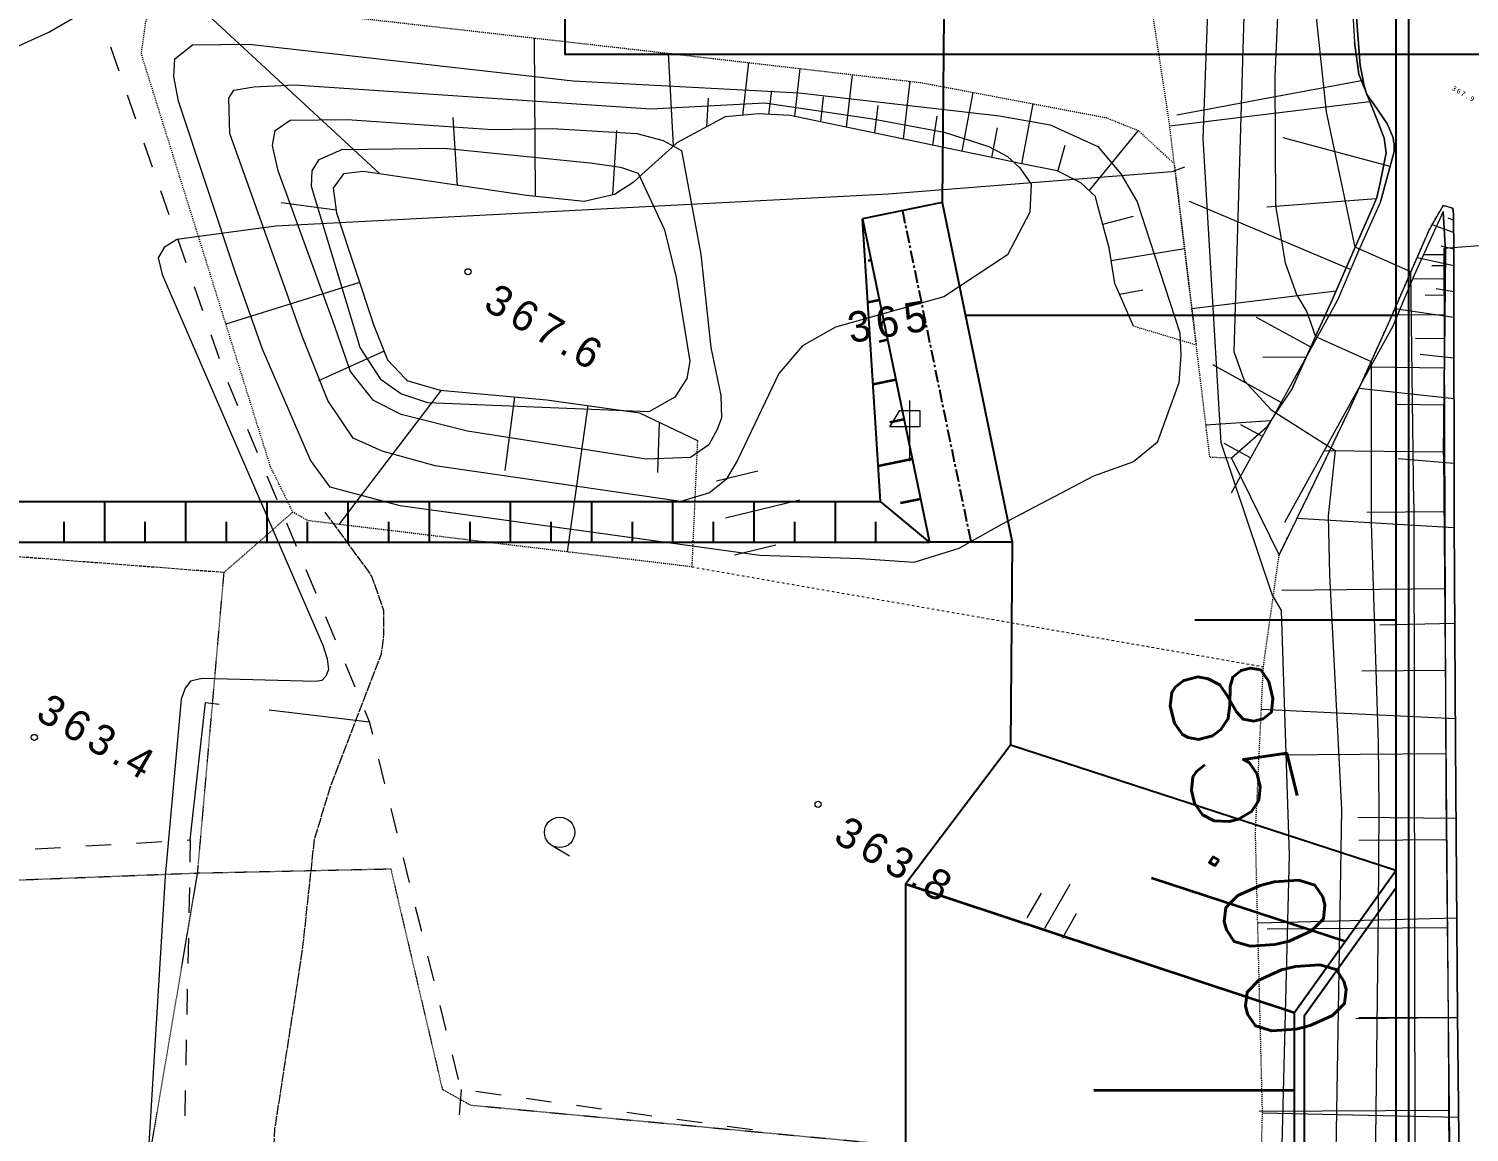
# Model space of a CAD drawing. Header units: millimetres. Extents: x 432273 to 1023813, y -32657 to 705940.
# Drawn here: x 690123 to 761092, y 322188 to 376520 of the extents above; entities that cross this region are included whole.
import ezdxf

# ---------------------------------------------------------------- set-up
doc = ezdxf.new("R2010")
doc.units = ezdxf.units.MM
doc.header["$LTSCALE"] = 100
for name, pattern in [('561019', [1, 0.5, -0.5]), ('56201', [2.5, 1.25, -1.25]), ('56301', [0.5, 0.25, -0.25]), ('56302', [2, 1.5, -0.5]), ('57103', [5.5, 5, -0.5]), ('CENTER', [2, 1.25, -0.25, 0.25, -0.25]), ('SXF_一点短鎖線', [9.25, 6, -1.5, 0.25, -1.5])]:
    doc.linetypes.add(name, pattern=pattern)
doc.layers.get('Defpoints').update_dxf_attribs({"color": 153})
for name, color, linetype, lineweight in [('D-BGD', 7, 'Continuous', 13), ('D-BGD-数値図化', 7, 'Continuous', 13), ('D-BMK', 2, 'SXF_一点短鎖線', 13), ('D-BYP-STR2', 6, 'Continuous', 25), ('●予備設計_LP横断', 7, 'Continuous', 13)]:
    doc.layers.add(name, color=color, linetype=linetype, lineweight=lineweight)
doc.styles.add('BIGFONT', font='txt', dxfattribs={"height": 0.2, "bigfont": 'BIGFONT'})
doc.styles.add('MS ゴシック', font='MS Gothic.ttf')
doc.styles.add('Style-WORKING', font='WORKING.shx')

# ---------------------------------------------------------------- blocks, each defined once
blk = doc.blocks.new('M6334')
at = {"layer": '●予備設計_LP横断', "linetype": 'Continuous', "lineweight": 9}
for p, q in [((0, -1.25), (0, 1.25)), ((-1, -1.25), (-1, 0.1499999999941792)), ((1, -1.25), (1, 0.1499999999941792))]:
    blk.add_line(p, q, dxfattribs=at)
blk = doc.blocks.new('M6331')
at = {"layer": '●予備設計_LP横断', "linetype": 'Continuous', "lineweight": 9}
blk.add_line((0, -0.75), (1, -0.75), dxfattribs=at)
blk.add_circle((0, 0), 0.75, dxfattribs=at)
blk = doc.blocks.new('M6216')
at = {"layer": 'D-BGD-数値図化', "linetype": 'Continuous', "lineweight": 15}
for p, q in [((0.75, -1.30000000000291), (-0.75, 1.297999999995227)), ((-0.9320000000006985, 0.614000000001397), (-0.967000000000553, -0.3289999999979045))]:
    blk.add_line(p, q, dxfattribs=at)
at = {"layer": 'D-BGD-数値図化', "linetype": 'Continuous', "lineweight": 15, "flags": 128}
for points in [[(-0.9320000000006985, 0.614000000001397), (-0.06600000000071304, 1.114000000001397)], [(-0.06600000000071304, 1.114000000001397), (0.3339999999989232, 0.4210000000020955)], [(0.3339999999989232, 0.4210000000020955), (-0.967000000000553, -0.3289999999979045)]]:
    blk.add_lwpolyline(points, dxfattribs=at)
blk = doc.blocks.new('M7312')
at = {"layer": '●予備設計_LP横断', "linetype": 'Continuous', "lineweight": 20}
blk.add_circle((0, -0.001000000003841706), 0.15, dxfattribs=at)
blk = doc.blocks.new('21311212131313131')
at = {"layer": 'D-BGD', "linetype": 'Continuous'}
for p, q in [((2710067.948072021, -1229108.848926076), (2710059.590048614, -1238770.362965459)), ((2685752.71330101, -1229799.35418761), (2685913.705555994, -1233493.999796614)), ((2690452.8478162, -1229670.519642025), (2690195.743600637, -1239241.964039727)), ((2695357.908961072, -1229536.019716252), (2695406.384288236, -1234378.622336664)), ((2700262.969663507, -1229401.503653956), (2700713.976072605, -1239200.502010951)), ((2700747.632210409, -1229851.241470229), (2701003.023595088, -1238735.146394412)), ((2705165.789047772, -1229266.268100043), (2705276.120964185, -1234120.304389106)), ((2705182.797895909, -1229725.53063508), (2705313.119339718, -1234277.224174834)), ((2709738.46115005, -1229608.78274447), (2709977.208434172, -1238939.591408073)), ((2665907.947418841, -1230281.083294858), (2665812.302910203, -1230539.292018346)), ((2666507.695641812, -1230263.704279772), (2666149.896707851, -1231327.66567348)), ((2667327.217319297, -1230239.956848631), (2667191.989087642, -1230860.065722293)), ((2668146.733482795, -1230216.020108682), (2667784.774657308, -1232033.814293625)), ((2669422.032751363, -1230183.82687889), (2669292.542956194, -1231066.806109296)), ((2669616.252689176, -1230616.1625613), (2669629.127961297, -1231592.243564277)), ((2670697.443816754, -1230156.010422733), (2670324.253609509, -1233079.170120123)), ((2670587.531772738, -1230612.058922959), (2670612.708384714, -1232940.119393019)), ((2671747.176190872, -1230597.069657264), (2671769.722263799, -1232034.460157856)), ((2672696.946656483, -1230112.401672117), (2672548.914274374, -1231781.95626137)), ((2673188.536405845, -1230588.097137521), (2673222.876848323, -1234232.218334511)), ((2674696.449496212, -1230068.792921502), (2674281.325585749, -1234762.972611548)), ((2675015.398923749, -1230562.155282494), (2675036.605821345, -1232876.642199377)), ((2677329.88584061, -1230540.948384898), (2677388.762000822, -1236410.175750882)), ((2677874.538471003, -1229999.479446752), (2677699.094990855, -1232758.833972988)), ((2680264.595178994, -1230448.860560782), (2680382.490934154, -1234252.726886678)), ((2681052.578785821, -1229928.188733211), (2680752.769104645, -1237686.231342193)), ((2684063.659585479, -1230339.736439392), (2684302.014672886, -1238359.286295467)), ((2688073.434513518, -1230220.558895691), (2688193.252951479, -1234333.288124797)), ((2692186.163742624, -1230100.740457723), (2692431.052121469, -1238545.681071251)), ((2696415.420825991, -1229976.311411103), (2696540.490766861, -1234308.522795536)), ((2667619.400309287, -1230640.24869551), (2667632.91647568, -1231719.283999553)), ((2668156.517001616, -1230637.8764292), (2668163.499876556, -1231291.520975772)), ((2668810.161548177, -1230630.893554246), (2668830.851900294, -1232238.273916826)), ((2663321.395443364, -1233451.734303008), (2662014.010727032, -1238755.425656958)), ((2664930.292723075, -1234101.085887486), (2665447.51036167, -1239483.800446695)), ((2659110.906029314, -1234874.680808991), (2661008.38169018, -1244007.702034769)), ((2660166.743468507, -1234515.224910951), (2661567.830331714, -1244351.552469045)), ((2668439.093729064, -1235307.121339001), (2665245.702551072, -1243306.267841295)), ((2669523.42801107, -1235993.73424434), (2670532.039635401, -1243074.690162435)), ((2672322.172606936, -1237147.853919234), (2670895.811232845, -1239878.328640718)), ((2672812.475234752, -1237397.723979851), (2672845.652620898, -1239536.732511996)), ((2675052.647328416, -1238574.215293322), (2673265.309793923, -1241984.907735472)), ((2675961.58316679, -1239069.672985624), (2676241.66853396, -1242261.410409757)), ((2677840.309855642, -1240964.434776277), (2682567.51736364, -1238524.715301153)), ((2676751.206772901, -1239469.868917759), (2676201.291345632, -1240536.870729886)), ((2677813.406665625, -1240028.555978805), (2677124.235575616, -1241349.93517064)), ((2668230.547616129, -1247097.688272344), (2667574.111827901, -1243496.315918954)), ((2669882.214653596, -1246653.634584509), (2669650.17429623, -1245511.067727211)), ((2664823.092595713, -1248256.189932927), (2661813.568895895, -1245891.780087779)), ((2666458.969769821, -1247548.706909247), (2666032.430236011, -1246038.458600075)), ((2663907.201193729, -1249814.170908494), (2662599.548245549, -1249485.003468752)), ((2663564.707774732, -1251604.608136959), (2660602.97001877, -1251106.949698636)), ((2663291.333718668, -1253081.140754879), (2661822.099396929, -1252834.243907886)), ((2663015.331544624, -1254557.186626114), (2660105.388249603, -1254068.231169842)), ((2662744.156058484, -1256007.419610965), (2661304.08603193, -1255817.646806637)), ((2662472.980572352, -1257457.652595802), (2659622.643761145, -1257187.516834817)), ((2662209.858157792, -1258864.818155228), (2660848.992547537, -1258735.844461381)), ((2661946.735743226, -1260271.983714651), (2659353.610113448, -1260026.224700272)), ((2661707.357198802, -1261552.168239921), (2660469.294567489, -1261434.832986839)), ((2681302.992305359, -1265832.949088652), (2680341.563830244, -1262208.003052243)), ((2661467.978654382, -1262832.352765169), (2659108.853758906, -1262608.770767267)), ((2683116.342486949, -1265352.715043029), (2682577.93921205, -1263322.834643392)), ((2711411.99246892, -1263884.738436807, 364514.9802982011), (2711265.085307508, -1265125.620428435, 364527.9802974986)), ((2661397.897107489, -1264114.798676726), (2660229.094645726, -1263996.844421124)), ((2679490.999479099, -1266312.786162829), (2678953.473367588, -1264283.385955134)), ((2661471.510022508, -1265396.496951793), (2658868.036147087, -1265149.757200264)), ((2711119.055309483, -1266366.982612004, 364541.9802967419), (2710973.025311459, -1267608.344795574, 364554.9802960392)), ((2662068.401917805, -1267153.511460045), (2660650.542331342, -1267096.195936093)), ((2663033.184826185, -1268775.209052575), (2658491.794972855, -1269119.665015619)), ((2710826.995313434, -1268849.706979147, 364567.9802953366), (2710680.96531541, -1270091.069162712, 364581.9802945799)), ((2676667.521908423, -1269199.191253502), (2679144.699032387, -1269226.723023336)), ((2665518.234278408, -1271714.399993976), (2662347.757541588, -1271585.607148889)), ((2710534.058153998, -1271331.951154343, 364594.9802938772), (2710387.547964031, -1272574.190501282, 364607.9802931746)), ((2675915.091445578, -1272723.713244348), (2683139.964187622, -1273600.235147744)), ((2710241.517966007, -1273815.552684851, 364621.9802924179), (2710095.487967982, -1275056.914868421, 364634.9802917152)), ((2665671.839726167, -1275528.747998561), (2657876.610582208, -1275735.855528696)), ((2675560.61309014, -1276345.4115278), (2679201.625055887, -1276746.158458363)), ((2709948.58080657, -1276297.796860052, 364648.9802909585), (2709802.550808546, -1277539.159043618, 364661.9802902559)), ((2709225.960813133, -1278409.15206625, 364670.9802897695), (2708019.790388823, -1278736.122613425, 364671.9802897155)), ((2709716.03017263, -1278276.140807326, 364669.9802898236), (2710963.980168313, -1278341.414381326, 364639.980291445)), ((2665207.300410515, -1279371.888034131), (2661873.497676729, -1279655.720141246)), ((2706813.139772586, -1279063.970323974, 364672.9802896614), (2705606.092184903, -1279390.460679211, 364674.9802895533)), ((2675313.541268048, -1279977.271323649), (2682023.249895716, -1284866.90386353)), ((2704399.921760594, -1279717.431226387, 364675.9802894992), (2703193.751336313, -1280044.401773559, 364676.9802894452)), ((2701987.100720075, -1280372.249484119, 364678.9802893371), (2700780.93029578, -1280699.220031287, 364679.980289283)), ((2697161.938830938, -1281681.008836194, 364683.9802890669), (2695954.891243256, -1282007.499191428, 364684.9802890128)), ((2699574.759871456, -1281026.190578463, 364680.980289229), (2698368.109255233, -1281354.038289015, 364682.9802891209)), ((2694748.240627018, -1282335.34690198, 364686.9802889047), (2693542.070202709, -1282662.317449152, 364687.9802888506)), ((2673453.274057278, -1282822.268884023), (2674970.818058756, -1286019.577763108)), ((2664724.931266095, -1283213.154605022), (2656304.891357703, -1292698.080643093)), ((2691228.781886054, -1288118.743327619, 364058.9803228477), (2691709.300944149, -1283159.281688388, 364689.9802887426)), ((2670091.843979257, -1284105.191913091), (2672287.752107841, -1290640.882018487)), ((2690016.213019616, -1283907.138566041, 364664.9802900938), (2688872.821475704, -1284410.981407173, 364647.9802910126)), ((2687729.826903237, -1284916.181603619, 364630.9802919315), (2686585.955167383, -1285420.901608135, 364613.9802928503)), ((2666547.600211615, -1285336.449791625), (2666241.936638364, -1288048.162380198)), ((2685442.960594916, -1285926.101804578, 364596.9802937691), (2684299.088859077, -1286430.821809086, 364579.980294688)), ((2683156.09428661, -1286936.022005533, 364562.9802956068), (2682012.222550756, -1287440.742010038, 364545.9802965256)), ((2680869.227978275, -1287945.942206492, 364528.9802974445), (2679725.836434377, -1288449.78504762, 364511.9802983633)), ((2678582.841861896, -1288954.985244067, 364494.9802992822), (2677438.970126056, -1289459.705248575, 364477.980300201)), ((2676295.975553589, -1289964.905445026, 364460.9803011199), (2675152.103817735, -1290469.62544953, 364443.9803020387)), ((2673988.197937918, -1290923.476674298, 364432.9803026332), (2672816.416718783, -1291360.476222801, 364422.9803031737)), ((2671645.115691577, -1291796.598607924, 364413.9803036602), (2670474.691827742, -1292233.201184981, 364403.9803042007)), ((2700052.225694807, -1291865.989038825, 364145.9803181454), (2701302.192113644, -1291865.104215287, 364169.9803168482)), ((2702552.15853245, -1291864.219391753, 364194.980315497), (2703802.124951287, -1291863.334568219, 364218.9803141998)), ((2705051.611178166, -1291863.326908062, 364243.9803128486), (2706300.70043363, -1291861.961892586, 364267.9803115514)), ((2707550.666852437, -1291861.077069049, 364291.9803102543), (2708800.633271273, -1291860.192245518, 364316.9803089029)), ((2710050.599690095, -1291859.307421981, 364340.9803076058), (2711300.566108916, -1291858.422598443, 364365.9803062545)), ((2669303.390800536, -1292669.323570101, 364394.9803046871), (2668131.609581401, -1293106.323118596, 364384.9803052276)), ((2666960.308554194, -1293542.445503719, 364375.9803057141), (2665789.007526987, -1293978.567888838, 364365.9803062545)), ((2697914.819618008, -1294510.461578482, 364053.980323118), (2697814.886118348, -1293264.414177005, 364075.9803219289)), ((2664617.70649978, -1294414.690273958, 364356.980306741), (2663445.925280645, -1294851.689822461, 364346.9803072814)), ((2662275.501416812, -1295288.292399519, 364337.980307768), (2661104.200389605, -1295724.414784641, 364327.9803083084)), ((2698112.932290552, -1297001.595997559, 364010.980325442), (2698013.87595428, -1295756.028788021, 364031.980324307)), ((2659932.899362398, -1296160.537169761, 364318.9803087949), (2658761.118143263, -1296597.536718257, 364308.9803093353)), ((2698311.922126483, -1299493.210608575, 363966.9803278202), (2698212.865790212, -1298247.64339904, 363988.9803266312))]:
    blk.add_line(p, q, dxfattribs=at)
at = {"layer": 'D-BGD', "linetype": '56201'}
blk.add_line((2683749.940467563, -1267446.108957627), (2688078.342666115, -1239185.087283865), dxfattribs=at)
at = {"layer": 'D-BGD', "linetype": '56302'}
blk.add_line((2683077.027322689, -1316035.538184959), (2684495.226249653, -1290477.027235141), dxfattribs=at)
at = {"layer": 'D-BGD', "linetype": '56301'}
blk.add_line((2734961.524950858, -1296738.70215888), (2699328.879658701, -1291473.422561879), dxfattribs=at)
at = {"layer": 'D-BGD', "linetype": 'Continuous', "flags": 128}
for points, elevation in [([(2797589.990811099, -1217100.967187236), (2789691.95917333, -1217777.498381096), (2788233.773115802, -1218875.116739884), (2787290.60822513, -1219962.827071244), (2785985.629230339, -1221861.400812088), (2784897.043657083, -1222275.542458204), (2782816.848321386, -1222314.42558338), (2758125.580300406, -1223012.642999411), (2729586.756140654, -1224112.649092906), (2701876.475441614, -1224919.505650777), (2693371.823628926, -1225121.445547563), (2681951.882512364, -1225554.928853217), (2678498.698831815, -1225305.042533865), (2675076.807011385, -1223325.74779078), (2669253.249514977, -1220235.758569452), (2667695.672324127, -1219784.376236769), (2666216.649562079, -1219422.739099937), (2667297.476568331, -1230728.504533515), (2694173.450545878, -1230069.137693441), (2715993.106640971, -1229378.9859893), (2724951.051040702, -1229034.162202197)], 367999.9801098392), ([(2679911.166263526, -1231935.796924274), (2831012.699209931, -1228557.661025719)], 366999.9801638886), ([(2680907.754919082, -1234015.858336002), (2691732.756388463, -1233455.049556844), (2694909.856481575, -1233355.430752771), (2700086.363920402, -1233283.286185527), (2729276.923342756, -1233008.620038912), (2731799.905393555, -1232964.746549686), (2736320.591160334, -1232861.911790479), (2831012.699209931, -1230585.053964107)], 365999.9802179378), ([(2679911.166263526, -1231935.796924274), (2668479.648885843, -1232319.621495576), (2667329.682935095, -1235090.821657784), (2660699.761707229, -1236637.129680882), (2654496.443190823, -1237435.402914407), (2637506.342461914, -1238068.682453057), (2632710.66167043, -1237840.84862229), (2632323.160141077, -1234462.82933357), (2616051.004713984, -1233903.34555366), (2605419.761646898, -1233743.697102038), (2592699.179508655, -1233495.942050237), (2584605.557653568, -1233740.48893584)], 366999.9801638886), ([(2653862.103911601, -1240793.266582946), (2672588.423759515, -1240957.692990223), (2674011.270754281, -1240424.42834683), (2675432.748909935, -1239062.746506552), (2677356.77757903, -1235875.088874068), (2680586.535217151, -1236152.008470862), (2683495.115226254, -1236028.515902333), (2695022.611683774, -1235194.476945071), (2726735.405129918, -1235052.233755861), (2762130.135362306, -1234100.605018317), (2804295.908738832, -1232896.344577955), (2831012.699209931, -1232372.836495666)], 364999.9802719873), ([(2583308.424347197, -1236041.231083798), (2597019.498985305, -1236141.495460283), (2607490.401945094, -1236460.756080793), (2611872.7226049, -1236708.549446256), (2612256.152068294, -1240087.759649302), (2623293.055931053, -1239677.155292143), (2638573.782380198, -1239063.452673119), (2642958.74026882, -1239204.386112562), (2645990.136543281, -1239243.890968739), (2649444.227995646, -1239265.126527545), (2655700.308323679, -1239140.998784113), (2659012.485838367, -1239223.630040715), (2665385.068193382, -1239059.536360922), (2668179.506000498, -1238528.126474391), (2669716.658765705, -1237929.752776528), (2670565.593164614, -1237401.51771685), (2671771.871679177, -1236951.482200332), (2672942.095608126, -1234189.091934058), (2680907.754919082, -1234015.858336002)], 365999.9802179378), ([(2831012.699209931, -1234847.814633919), (2828371.779231754, -1234963.279963313), (2820208.675897705, -1235186.890671814), (2813357.740100512, -1235337.644201407), (2801498.577358072, -1235584.263014095), (2790574.131198657, -1236303.819233642), (2781034.155898435, -1236691.409760808), (2776259.41415661, -1236862.651786162), (2772118.41673492, -1236888.332515193), (2768236.788965572, -1236763.012006791), (2760626.967189975, -1236694.409651312), (2749972.401336003, -1236860.584826952), (2731143.216152645, -1237631.679465407), (2720350.403801791, -1237652.631014331), (2711610.678899931, -1237773.764747582), (2697334.194507164, -1237702.565379111), (2685298.686536101, -1238346.282844444), (2684521.499700799, -1238822.592127602), (2677097.358219366, -1241494.826872825), (2662136.581180293, -1242686.115267187)], 363999.9803260367), ([(2662136.581180293, -1242686.115267187), (2644244.030468721, -1242412.666151895)], 363999.9803260367), ([(2658906.948257944, -1301393.70822149), (2658079.167161289, -1299671.687297869), (2656262.639273854, -1296692.4454282)], 362999.9803800859)]:
    blk.add_lwpolyline(points, dxfattribs=dict(at, elevation=elevation))
for points in [[(2665309.585217952, -1230319.721542363), (2665602.927972939, -1230289.921899738), (2667515.470316926, -1230234.501806744), (2668733.167262837, -1230198.850895211), (2680699.375503378, -1229937.870325139), (2691684.316284987, -1229636.764080336), (2704999.212477142, -1229271.617242328), (2724570.002467728, -1228643.155868722), (2739814.761394726, -1228430.437438698), (2754023.176184515, -1227974.156477134), (2772170.348192175, -1227443.043028918), (2786134.107100092, -1227223.340779294), (2803555.259495691, -1226743.95223452), (2820751.066038613, -1226451.291399052), (2831012.699209931, -1226216.796122751)], [(2831012.699209931, -1226216.796122751), (2820751.066038613, -1226451.291399052), (2803555.259495691, -1226743.95223452), (2786134.107100092, -1227223.340779294), (2772170.348192175, -1227443.043028918), (2754023.176184515, -1227974.156477134), (2739814.761394726, -1228430.437438698), (2724570.002467728, -1228643.155868722), (2704999.212477142, -1229271.617242328), (2691684.316284987, -1229636.764080336), (2680699.375503378, -1229937.870325139)], [(2680699.375503378, -1229937.870325139), (2668733.167262837, -1230198.850895211), (2667515.470316926, -1230234.501806744), (2665602.927972939, -1230289.921899738), (2665309.585217952, -1230319.721542363), (2665261.265665366, -1230499.61655921), (2665181.157789322, -1230800.054103047), (2666402.732624307, -1231465.369602159)], [(2666402.732624307, -1231465.369602159), (2668479.648885843, -1232319.621495576), (2671076.191184196, -1233388.793717661), (2672942.095608126, -1234189.091934058), (2675530.436381341, -1235298.23583118)], [(2654759.746197526, -1235544.57634046), (2657240.668407023, -1235344.293238655), (2658806.814437101, -1235096.962810472), (2661175.250243404, -1234083.815183453), (2661927.608669044, -1233769.479809223), (2662658.506724811, -1233658.863476777), (2664139.833833653, -1233922.578762381), (2664858.843792417, -1234071.083378296), (2665261.141335907, -1234240.014328459), (2667329.682935095, -1235090.821657784), (2669914.341917588, -1236154.628548024), (2671771.871679177, -1236951.482200332), (2674347.848944594, -1238056.137928985), (2675624.762554232, -1238857.771503503), (2676294.672409919, -1239279.226978661), (2677840.309855642, -1240964.434776277)], [(2665261.141335907, -1234240.014328459), (2664858.843792417, -1234071.083378296), (2664139.833833653, -1233922.578762381), (2662658.506724811, -1233658.863476777), (2661927.608669044, -1233769.479809223), (2661175.250243404, -1234083.815183453), (2658806.814437101, -1235096.962810472), (2657240.668407023, -1235344.293238655)], [(2674347.848944594, -1238056.137928985), (2671771.871679177, -1236951.482200332), (2669914.341917588, -1236154.628548024), (2667329.682935095, -1235090.821657784), (2665261.141335907, -1234240.014328459)], [(2635418.108212009, -1237518.325102438), (2642517.347243272, -1236780.717706832), (2647961.493772647, -1236107.223598654), (2652466.837309571, -1235755.441838544), (2654759.746197539, -1235544.576340467), (2657240.668407023, -1235344.293238655)], [(2682567.51736364, -1238524.715301153), (2678989.819520245, -1236871.680376435), (2677296.414965759, -1236101.972872975), (2675530.436381341, -1235298.23583118)], [(2674347.848944594, -1238056.137928985), (2675624.762554232, -1238857.771503503), (2676294.672409919, -1239279.226978661), (2677840.309855642, -1240964.434776277)], [(2671449.208573933, -1245939.612694282), (2669359.158786842, -1246891.972036766), (2667614.053254025, -1247210.05903625), (2665570.273115397, -1247809.255376836), (2665106.05759638, -1247945.019608546), (2664444.369360872, -1248672.663459906), (2663885.971180996, -1249859.285677294), (2663551.592113357, -1251675.861376329), (2663424.113591229, -1252371.04061393), (2661425.745133131, -1263058.215531928), (2661384.572987906, -1264620.329673228), (2661567.947971312, -1266257.487674792), (2662888.684366706, -1268622.163251044), (2663118.162551129, -1268865.212116072), (2664476.630357753, -1270300.891326786), (2664883.558598486, -1270730.005960759), (2665497.109036284, -1271631.345370614), (2665875.763352188, -1273120.037969502), (2665634.459264461, -1275970.279442209), (2664623.520393245, -1284020.723248755), (2664759.29419373, -1285001.381379385), (2665480.335883058, -1285491.869707534), (2666679.489957814, -1285317.243403159), (2672198.865913122, -1283356.788008169), (2673874.583707302, -1282642.743530828), (2674790.48096646, -1281746.452822891), (2674867.132801063, -1281670.990945084), (2675310.024727423, -1280028.963104609), (2675669.000697458, -1274752.155809566), (2676223.709413575, -1270179.880014391), (2677528.675967053, -1267296.306326865)]]:
    blk.add_lwpolyline(points, dxfattribs=at)
at = {"layer": 'D-BGD', "linetype": '561019', "flags": 128}
for points in [[(2831012.699209931, -1236807.66898361), (2825017.36970893, -1236927.838977362), (2802688.330395046, -1237176.109829629), (2786559.064603393, -1238007.033306913), (2774996.69587622, -1238263.363091151), (2763337.791346533, -1237975.489047937), (2742248.358931945, -1238212.64373597), (2727059.990995226, -1238917.948229186), (2710059.590048614, -1238770.362965459), (2696268.781551182, -1239405.095495489), (2688078.342666115, -1239185.087283865), (2684602.268559711, -1238768.764714394), (2682567.51736364, -1238524.715301153), (2678989.819520245, -1236871.680376435), (2677296.414965746, -1236101.972872968), (2675530.436381341, -1235298.23583118), (2672942.095608126, -1234189.091934058), (2671076.191184196, -1233388.793717661), (2668479.648885843, -1232319.621495576), (2666402.732624307, -1231465.369602159), (2665181.157789322, -1230800.054103047), (2665261.265665366, -1230499.61655921), (2665309.585217952, -1230319.721542363)], [(2677840.309855642, -1240964.434776277), (2677835.953696103, -1241622.132257729), (2677833.568043796, -1242034.660184355), (2661323.207776213, -1244386.396514952), (2656577.794096306, -1245212.115291911), (2653743.589317315, -1245705.794718301), (2642030.210747908, -1246387.913188965), (2632752.654607716, -1246927.142017752), (2602586.232290795, -1249371.755398524), (2584901.866792295, -1249696.790931043), (2578358.542724653, -1250455.997395215), (2572758.859928883, -1252638.118767241), (2569100.842829403, -1254403.410560851), (2566188.8594038, -1257069.605573214), (2565725.998367539, -1256736.415498406), (2564042.284696019, -1255526.258150124), (2564021.796187388, -1255511.621861482)], [(2677528.675967053, -1267296.306326865), (2677994.582680922, -1267307.392827287), (2680290.995441262, -1267362.934377188), (2682587.888393538, -1267417.598763704), (2683749.940467537, -1267446.108957613), (2681870.948543408, -1286403.49105851), (2681464.53972073, -1287150.040313915), (2679250.721895641, -1288301.41339169), (2659058.639133004, -1295085.694463216), (2657453.255104978, -1294896.570588242), (2656699.919072976, -1294492.146622748), (2656304.891357703, -1292698.080643093), (2658396.345238295, -1270126.802652685), (2659676.186782826, -1256622.557774491), (2661209.035942621, -1247500.04144381), (2661813.568895895, -1245891.780087779), (2663411.219142967, -1244089.58335573), (2672314.069641924, -1242820.809045319), (2672119.619648357, -1243523.787097966), (2671482.751224145, -1245820.030551179), (2671449.208573933, -1245939.612694282)]]:
    blk.add_lwpolyline(points, dxfattribs=at)
at = {"layer": 'D-BGD', "linetype": 'Continuous', "extrusion": (-0.01203993366458972, -0.1653862654298491, 0.9861553747784981), "elevation": 534626.3289682306}
blk.add_lwpolyline([(2759747.25797268, -957489.3366534417), (2749770.800727756, -958333.6055704327), (2747821.318107428, -958635.1301836546)], dxfattribs=at)
at = {"layer": 'D-BGD', "linetype": '56301', "flags": 128}
for points in [[(2699328.879658701, -1291473.422561879), (2698925.756548441, -1281965.985527159), (2709730.10879398, -1279195.878650902), (2710473.983503047, -1277799.562731548), (2713308.003429271, -1238798.706705507)], [(2732556.825351507, -1340686.362647587), (2720736.164044486, -1339238.300862386), (2721949.331564887, -1318908.627753071), (2721821.483807216, -1318904.761347789), (2700927.524901968, -1318291.293308162), (2699328.879658701, -1291473.422561879), (2689575.331809932, -1290818.384370826), (2684495.226249653, -1290477.027235141), (2683953.912178643, -1289883.141718625), (2681464.53972073, -1287150.040313915)]]:
    blk.add_lwpolyline(points, dxfattribs=at)
at = {"layer": 'D-BGD', "linetype": 'Continuous', "flags": 128}
for points, elevation in [([(2662635.518818676, -1247878.517822044), (2663957.32845006, -1246717.642305956), (2665314.245662689, -1245875.816075412), (2667282.563923526, -1245199.967900241), (2671727.491271162, -1243646.57275489), (2672818.505546438, -1243575.772176316), (2674198.855557691, -1243642.844077903), (2677157.357361497, -1244642.257417204), (2678131.659174389, -1245794.667383846), (2678869.215840776, -1247752.305678011), (2681346.574901822, -1252237.90967795), (2682577.410180203, -1254312.821938337), (2683300.882493034, -1256504.438062748), (2683175.387883467, -1259141.048642599), (2683128.154053246, -1264098.298717851), (2681039.391896384, -1281874.908912729), (2680205.29755107, -1285333.186266417), (2678889.64623689, -1286328.707398923), (2673467.702378591, -1288821.316864524), (2669741.366972154, -1290222.017662553), (2661345.154379316, -1293208.012892204), (2660134.232732641, -1293458.279950239), (2659263.794914103, -1293434.365057509), (2658569.661189482, -1292569.854074661), (2658469.993603409, -1289790.600661198), (2659950.529538929, -1273793.515819163), (2660307.555051654, -1262633.042876441), (2661233.263667394, -1252749.500752963), (2661626.561899912, -1250240.11521007)], 363999.9803260367), ([(2662093.697822442, -1255457.28973887), (2662751.503381281, -1253247.750585055), (2663218.928146354, -1252316.856406484), (2663764.979083381, -1251690.073908746), (2664556.270360837, -1251123.442624903), (2665935.883822448, -1251150.20996944), (2668058.522584948, -1252218.738431138), (2670203.851864177, -1255309.576141767), (2671796.96137578, -1260610.752687766), (2672751.885246414, -1262223.390285492), (2674148.965457718, -1263355.29643606), (2678455.655896554, -1265309.365791613), (2679416.94373863, -1265837.890677114), (2680089.621874543, -1266641.63442155), (2680546.138070436, -1268046.40725978), (2679031.670141232, -1280184.127256468), (2678372.900374877, -1282816.092795604), (2677755.042572408, -1284265.434531562), (2675938.002952831, -1285541.67568742), (2672800.357044619, -1286877.034027988), (2662883.473176204, -1290643.711366934), (2661151.971805021, -1290728.697699565), (2660748.5790026, -1290493.04493943), (2660560.220357785, -1289506.400671286), (2660423.364684344, -1287509.376111718), (2661249.804568306, -1269933.233626795), (2660830.916455215, -1264321.797596159), (2661508.877621365, -1258999.587289759)], 364999.9802719873), ([(2662428.960897751, -1277733.62846443), (2662306.025045462, -1274774.051496731), (2662478.249400388, -1270594.329750024), (2662795.011548721, -1269286.827342481), (2663260.643724889, -1268380.032677635), (2668365.320373162, -1267316.633233606), (2672930.16849103, -1266724.957333833), (2675289.419433589, -1266186.737715992), (2676384.947704614, -1266138.92895734), (2676957.824349801, -1266341.959273954), (2677729.222103456, -1266730.050017268), (2678361.711426296, -1267615.536396889), (2678498.446574604, -1269796.041151124), (2677302.111528574, -1278630.801977853), (2676540.897310443, -1281922.629689032), (2675890.596897851, -1283293.789097865), (2674489.369066685, -1284460.209779204), (2671999.212253968, -1285377.081791479), (2664682.789688377, -1288221.149684614), (2663429.086000643, -1288526.658904397), (2662701.311104309, -1288421.237645597), (2662165.553675907, -1287690.169325182), (2662080.375068562, -1284882.36649168)], 365999.9802179378), ([(2663398.730547786, -1280077.177510328), (2663956.681978075, -1272858.367806869), (2664138.616366345, -1271361.91178256), (2664415.217443918, -1270483.878894629), (2667179.384978785, -1269131.030856087), (2669523.838930373, -1268509.468282428), (2673622.529715342, -1267757.223659969), (2674481.392230279, -1267887.665596702), (2675416.435956633, -1268459.965430611), (2676160.41016405, -1269716.573224705), (2675946.168098666, -1280612.059606681), (2675535.498771827, -1281953.656599525), (2674863.843207058, -1282936.912745723), (2673290.230292886, -1283997.563021292), (2665412.532212985, -1286567.428881521), (2664635.860959223, -1286549.243768613), (2664076.352206543, -1286215.586894254), (2663554.57582261, -1285109.119432745)], 366999.9801638886)]:
    blk.add_lwpolyline(points, close=True, dxfattribs=dict(at, elevation=elevation))
at = {"layer": 'D-BGD', "linetype": 'Continuous', "elevation": 363999.9803260366}
blk.add_lwpolyline([(2663566.102086644, -1243583.832188195), (2663811.774794555, -1244197.138696722), (2665203.087998675, -1258149.039152102), (2667401.295951994, -1288286.59351685), (2668160.037518789, -1293148.10651362), (2668566.928454883, -1293758.466823567), (2669084.454848058, -1294041.780068472), (2669906.807468088, -1293830.744312194), (2687991.371772446, -1285535.897048389), (2688648.536449885, -1285314.23393751), (2689179.378123507, -1285240.024190885), (2689510.394902919, -1285364.233201153), (2689722.387213003, -1285560.088380973), (2689774.634394174, -1285839.498873485), (2689749.314347418, -1291446.026809497), (2689893.697164303, -1292015.283838357), (2690242.065900519, -1292274.39617547), (2690785.266300784, -1292469.160877523), (2699521.019579658, -1293067.497206366), (2736676.904486322, -1294563.180102136), (2753866.963095197, -1297669.247074626), (2783794.887905363, -1304704.59457025)], dxfattribs=at)
at = {"layer": 'D-BGD', "linetype": '57103', "elevation": 363499.9803530612, "flags": 128}
blk.add_lwpolyline([(2791645.093285176, -1257259.169042605), (2790352.218561483, -1257607.076724404), (2785251.613015211, -1257467.684303762), (2776098.468660529, -1255243.165517392), (2773933.66101536, -1255030.521806086), (2772029.592812738, -1254606.064660587), (2770452.128787846, -1254111.874459575), (2765302.20407256, -1251932.175157764), (2759340.774096001, -1249131.521672411), (2758155.342792922, -1248577.195558495), (2749263.341554856, -1247235.52114178), (2742868.333652048, -1245778.744126311), (2741267.482750841, -1245600.082122447), (2740462.530869616, -1245548.17452592), (2739615.521062098, -1245652.228873517), (2738488.341257712, -1246201.427852611), (2737654.562559062, -1246839.423121029), (2736350.994482738, -1248075.266930576), (2734570.482938066, -1250569.685224292), (2734895.2076244, -1273946.092043888), (2734740.633663336, -1276810.751709699), (2734284.594812579, -1279118.205061023), (2727482.835674955, -1284172.963796189), (2722317.827021865, -1285234.116286647), (2719863.453116735, -1285923.188874474), (2717382.867619354, -1286739.277014949), (2714387.625403085, -1287483.389933938), (2711844.640774271, -1287403.449469301), (2703039.537061401, -1286227.909986637), (2697560.271466981, -1285753.540640955), (2695045.537808271, -1285047.224218769), (2688348.780915746, -1282644.332283958), (2687395.947132883, -1282537.689502415), (2686209.533448729, -1282574.505500984), (2684516.784144879, -1283205.123802009), (2681427.625194222, -1285557.7190387)], dxfattribs=at)
at = {"layer": 'D-BGD', "linetype": 'Continuous', "extrusion": (0.02724521380859699, -0.09457218062363597, 0.9951451155367315), "elevation": 557606.8193410703}
blk.add_lwpolyline([(2231946.062718562, -1932672.649682931), (2231296.892698632, -1932662.488991025), (2230701.122925405, -1932743.774526181)], dxfattribs=at)
at = {"layer": 'D-BGD', "linetype": 'Continuous', "extrusion": (-0.07491671081022361, -0.1183326720855306, 0.9901438608396639), "elevation": 311278.3931654008}
blk.add_lwpolyline([(2970346.210972062, 399057.3159360833), (2964291.488316445, 395915.6716955909), (2963987.723660095, 396522.5802420557)], dxfattribs=at)
at = {"layer": 'D-BGD', "linetype": 'Continuous', "extrusion": (-0.01909937667031549, -0.02150365872650692, 0.9995863176695545), "elevation": 340204.7733708011}
blk.add_lwpolyline([(2874990.034038433, 835609.5684172849), (2874880.975172621, 835713.8764290775), (2875701.624893694, 836444.0325115985)], dxfattribs=at)
at = {"layer": 'D-BGD', "linetype": 'Continuous'}
for points in [[(2665492.255211201, -1230798.214640779, 368259.9800957864), (2667458.18208109, -1230643.194894101, 368309.9800930839), (2677468.758881853, -1230537.16998128, 368449.980085517), (2687437.333234518, -1230237.14560945, 368379.9800893004), (2705379.934864284, -1229719.446927136, 368449.980085517), (2730420.108249125, -1229085.689060083, 368529.980081193), (2755172.09950768, -1228499.376454785, 368689.9800725451), (2780034.343601806, -1227836.615760536, 368699.9800720046), (2804792.609879068, -1227322.140635564, 368789.9800671402), (2831012.699209931, -1226706.695459521, 368859.7305173695)], [(2677468.758881853, -1230537.16998128, 368449.980085517), (2687437.333234518, -1230237.14560945, 368379.9800893004), (2705379.934864284, -1229719.446927136, 368449.980085517), (2730420.108249125, -1229085.689060083, 368529.980081193), (2755172.09950768, -1228499.376454785, 368689.9800725451), (2780034.343601806, -1227836.615760536, 368699.9800720046), (2804792.609879068, -1227322.140635564, 368789.9800671402), (2831012.699209931, -1226706.695459521, 368859.7305173695)], [(2665492.255211201, -1230798.214640779, 368259.9800957864), (2668645.815385831, -1232159.778796284, 367869.9801168656), (2671212.508302056, -1233177.269164682, 367039.9801617266), (2680966.115484834, -1238288.749754074, 364579.980294688)], [(2645637.858339124, -1236265.92705112, 367549.9801341614), (2658375.628852858, -1235030.781458243, 368169.9801006508), (2658777.201324051, -1234942.806847668, 368169.9801006508), (2659124.479582509, -1234870.711094611, 368149.9801017318), (2659318.479041515, -1234828.708646515, 368139.9801022722), (2659803.157241889, -1234672.225375735, 368139.9801022722), (2660276.949814918, -1234327.376770385, 368159.9801011913), (2661187.784015817, -1233663.162255993, 368159.9801011913), (2661429.802668868, -1233533.443470073, 368159.9801011913), (2661911.343359903, -1233341.04145914, 368149.9801017318), (2662051.048606159, -1233314.917868547, 368129.9801028128), (2662209.129325002, -1233276.052929805, 368129.9801028128), (2662576.256155347, -1233271.824942685, 368109.9801038938), (2665077.319647961, -1233888.575044903, 368099.9801044342), (2667504.30731793, -1234932.189003883, 367869.9801168656), (2669956.136789949, -1235909.599606983, 367039.9801617266), (2679569.397832213, -1240944.249485898, 364579.980294688)], [(2665077.319647961, -1233888.575044903, 368099.9801044342), (2662576.256155347, -1233271.824942685, 368109.9801038938), (2662209.129325002, -1233276.052929805, 368129.9801028128), (2662051.048606159, -1233314.917868547, 368129.9801028128), (2661911.343359903, -1233341.04145914, 368149.9801017318), (2661429.802668868, -1233533.443470073, 368159.9801011913), (2661187.784015817, -1233663.162255993, 368159.9801011913), (2660276.949814918, -1234327.376770385, 368159.9801011913), (2659803.157241889, -1234672.225375735, 368139.9801022722), (2659318.479041515, -1234828.708646515, 368139.9801022722), (2659124.479582509, -1234870.711094611, 368149.9801017318), (2658777.201324051, -1234942.806847668, 368169.9801006508), (2658375.628852858, -1235030.781458243, 368169.9801006508), (2645637.858339124, -1236265.92705112, 367549.9801341614)], [(2665077.319647961, -1233888.575044903, 368099.9801044342), (2667504.30731793, -1234932.189003883, 367869.9801168656), (2669956.136789949, -1235909.599606983, 367039.9801617266), (2679569.397832213, -1240944.249485898, 364579.980294688)]]:
    blk.add_polyline3d(points, dxfattribs=at)
at = {"layer": 'D-BMK', "color": 4, "linetype": 'CENTER', "lineweight": 25, "ltscale": 5}
blk.add_line((2665997.714308739, -1257438.146847844, 1.307144959154219e-06), (2682244.860803366, -1253722.23396349, 2.540747219468574e-08), dxfattribs=at)
at = {"layer": 'D-BYP-STR2'}
for p, q in [((2685836.38512969, -1242616.250312209), (2685629.929998875, -1232701.796762943)), ((2697979.86222744, -1232444.626071572), (2692201.169825077, -1251555.342088223)), ((2697979.86222744, -1232444.626071572), (2713149.865512133, -1232128.731202006)), ((2705082.857111216, -1237317.80405724), (2697979.86222744, -1232444.626071572)), ((2705233.166226387, -1236814.565678239), (2698837.640952587, -1232426.763985872)), ((2671074.876070261, -1254225.298108101), (2670633.181125164, -1233014.083842874)), ((2705233.166226387, -1236814.565678239), (2712196.359391928, -1236669.566566706)), ((2705082.857111216, -1237317.80405724), (2712680.2430861, -1237159.598735452)), ((2665551.80476284, -1255488.489268422, 1.313560876647242e-06), (2682202.340624809, -1251680.316506267)), ((2682202.340624809, -1251680.316506267), (2692201.169825077, -1251555.342088223)), ((2682202.340624809, -1251680.316506267), (2682287.380981922, -1255764.151420474, 5.081494438937147e-08)), ((2692201.169825077, -1251555.342088223), (2699154.224715471, -1256588.409822226)), ((2665551.80476284, -1255488.489268422, 1.307144959154219e-06), (2666443.623854876, -1259387.804427147, 1.307144959154215e-06)), ((2666443.623854876, -1259387.804427147, 1.31356087664725e-06), (2682287.380981922, -1255764.151420474, 6.364677937514778e-08)), ((2682287.380981922, -1255764.151420474, 5.111033143958695e-08), (2680338.146764278, -1258222.858075261)), ((2699154.224715471, -1256588.409822226), (2713058.163087845, -1256298.879047751)), ((2680338.146764278, -1258222.858075261, 2.518141249274672e-07), (2666443.623854876, -1259387.804427147, 1.307144959154215e-06)), ((2681342.804128885, -1258436.10743618), (2682342.587333202, -1258415.288298726)), ((2680384.659199953, -1260456.492982268), (2682384.225608349, -1260414.854707122)), ((2681426.080679178, -1262435.240253091), (2682425.863883495, -1262414.421115518)), ((2680467.935750008, -1264455.625799179), (2682467.502158642, -1264413.987524033)), ((2681509.357229233, -1266434.373069882), (2682509.140433788, -1266413.553932309)), ((2680551.212300301, -1268454.758615971), (2682550.778708696, -1268413.120340824)), ((2681592.633779526, -1270433.505886793), (2682592.416983843, -1270412.68674922)), ((2680634.488850594, -1272453.891432762), (2682634.055258989, -1272412.253157616)), ((2681675.910329819, -1274432.638703585), (2682675.693534136, -1274411.819566011)), ((2680717.765400887, -1276453.024249554), (2682717.331809282, -1276411.385974526)), ((2681759.186880112, -1278431.771520376), (2682758.970084429, -1278410.952382803)), ((2680801.04195118, -1280452.157066464), (2682800.608359575, -1280410.518791318)), ((2681842.463430405, -1282430.904337287), (2682842.246634722, -1282410.085199714)), ((2680884.318501234, -1284451.289883256), (2682883.884909868, -1284409.651608229)), ((2681925.739980459, -1286430.037154198), (2682925.523184776, -1286409.218016624)), ((2680967.595051527, -1288450.422700167), (2682967.161459923, -1288408.78442502)), ((2682009.016530752, -1290429.169970989), (2683008.799735069, -1290408.350833416)), ((2681050.87160182, -1292449.555516958), (2683050.438010216, -1292407.917241812)), ((2682092.293081045, -1294428.3027879), (2683092.076285124, -1294407.483650327)), ((2681134.148151875, -1296448.68833375), (2683133.71456027, -1296407.050058603)), ((2682175.569631338, -1298427.435604692), (2683175.352835417, -1298406.616467118))]:
    blk.add_line(p, q, dxfattribs=at)
at = {"layer": 'D-BYP-STR2', "lineweight": 35}
for p, q in [((2701531.359669447, -1234881.215064406), (2698604.528469801, -1244476.545509815)), ((2705082.857111216, -1237317.80405724), (2699154.224715471, -1256588.409822226)), ((2708910.710803747, -1237238.094164014), (2709115.968843937, -1247095.060658932)), ((2678592.576644421, -1258369.210386634, 2.314989143527476e-07), (2678210.05041647, -1256696.684723258, 2.314989143527474e-07)), ((2680382.662768841, -1257225.603966713, 2.314989143527475e-07), (2680159.707995892, -1256250.775177121, 2.314989143527474e-07)), ((2676419.574672699, -1257838.587605119, 2.314989143527475e-07), (2676260.392837048, -1257142.594269395, 2.314989143527474e-07)), ((2672456.486576557, -1258451.571243286, 2.314989143527475e-07), (2672361.077678442, -1258034.413361549, 2.314989143527474e-07)), ((2674566.494848967, -1258706.765647054, 2.314989143527475e-07), (2674310.735257864, -1257588.503815532, 2.314989143527474e-07)), ((2668493.398480654, -1259064.554881454, 2.314989143527474e-07), (2668461.762519836, -1258926.232453942, 2.314989143527474e-07)), ((2670540.413053989, -1259044.320907593, 2.314989143527475e-07), (2670411.420099258, -1258480.322907686, 2.314989143527474e-07))]:
    blk.add_line(p, q, dxfattribs=at)
at = {"layer": 'D-BYP-STR2', "linetype": 'Continuous'}
for p, q in [((2683633.769383192, -1320420.840819836), (2682287.380981922, -1255764.151420474, 5.111033143958695e-08)), ((2681592.169178247, -1318443.918826461), (2680338.146764278, -1258222.858075261))]:
    blk.add_line(p, q, dxfattribs=at)
at = {"layer": 'D-BYP-STR2', "ltscale": 1500, "flags": 128}
blk.add_lwpolyline([(2560059.740734019, -1232282.701390428), (2581062.406698266, -1237171.884772419, 0.02634358998763955), (2582851.62035552, -1237228.898411701), (2588366.71812508, -1237114.054269966, 0.03536351458940228), (2590758.382732108, -1236894.560411214), (2609390.789783619, -1233845.298045279, -0.03536351458938876), (2611782.454390647, -1233625.804186409), (2831012.699209931, -1229060.643175739)], format="xyb", dxfattribs=at)
at = {"layer": 'D-BYP-STR2', "flags": 128}
blk.add_lwpolyline([(2665461.426945908, -1233121.778652297), (2831012.699209931, -1229674.396566288)], dxfattribs=at)
at = {"layer": 'D-BYP-STR2', "linetype": 'Continuous', "flags": 128}
blk.add_lwpolyline([(2654475.11538767, -1255609.441714428), (2665551.80476284, -1255488.489268422)], dxfattribs=at)
at = {"layer": 'Defpoints', "flags": 128}
blk.add_lwpolyline([(2596680.421432473, -1236540.989235734), (2609403.565265894, -1234458.798870087, -0.03536351458938876), (2611795.229859591, -1234239.304865956), (2665461.426945908, -1233121.778652297)], format="xyb", dxfattribs=at)
at = {"layer": 'D-BGD', "linetype": 'Continuous', "lineweight": 9, "xscale": 1000, "yscale": 1000, "zscale": 1000, "rotation": 61.30205960440028}
for name, p in [('M6334', (2700075.646745682, -1249084.050950408)), ('M6331', (2696957.709894896, -1273682.420984507))]:
    blk.add_blockref(name, p, dxfattribs=at)
at = {"layer": 'D-BGD', "linetype": 'Continuous', "lineweight": 15, "xscale": 1000, "yscale": 1000, "zscale": 1000, "rotation": 61.30205960440028}
blk.add_blockref('M6216', (2676827.600701571, -1256845.141657352), dxfattribs=at)
at = {"layer": 'D-BGD', "linetype": 'Continuous', "lineweight": 20, "xscale": 1000, "yscale": 1000, "zscale": 1000, "rotation": 61.30205960440028}
for p in [(2695309.142763138, -1260979.070906043, 363810.9803362519), (2669450.073093176, -1278769.332619905, 367559.9801336208), (2692822.345801115, -1299656.178414583, 363417.9803574933)]:
    blk.add_blockref('M7312', p, dxfattribs=at)
at = {"layer": 'D-BGD', "linetype": 'Continuous', "style": 'BIGFONT'}
blk.add_text('85.00', height=4999.999729752003, rotation=15.30205959981124, dxfattribs=at).set_placement((2688466.321527701, -1244184.502418173))
at = {"layer": 'D-BGD', "linetype": 'Continuous', "attachment_point": 7, "line_spacing_factor": 0.7228915662650602}
for s, insert, char_height, rotation, style in [('\\T1.287;367.9', (2659485.769718089, -1230516.50931725), 250, 61.302059604400284, 'MS ゴシック'), ('\\T1.284;363.8', (2697122.404939493, -1260261.660705998, -2193.999881424133), 1499.999918925975, 61.302059604400284, 'Style-WORKING'), ('\\T1.257;365', (2672595.366586076, -1259854.474726894), 1499.999918925975, 100.48805421960081, 'Style-WORKING'), ('\\T1.287;367.6', (2671263.335269314, -1278051.922419702, 367559.9801336208), 1499.999918925975, 61.302059604400284, 'Style-WORKING'), ('\\T1.281;363.4', (2691903.886272445, -1299682.49945487), 1499.999918925975, 61.302059604400284, 'Style-WORKING')]:
    blk.add_mtext(s, dxfattribs=dict(at, insert=insert, char_height=char_height, rotation=rotation, style=style))

msp = doc.modelspace()

# ---------------------------------------------------------------- linework, layer by layer
at = {"layer": 'D-BGD', "color": 6, "ltscale": 1500, "elevation": 354000.0000000001, "flags": 128}
msp.add_lwpolyline([(760518.1994330315, 472957.0554686233), (755192.8184185396, 452060.7302223274, 0.02634358998763955), (755098.5672571631, 450273.0913368284), (755098.5669465419, 444756.7979631313, 0.03536351458940228), (755268.220845303, 442361.0820573582), (757928.9117253004, 423669.2304222035, -0.03536351458938876), (758098.5656241807, 421273.5145164281), (758098.5525148944, 188470.7781735023)], format="xyb", dxfattribs=at)
at = {"layer": 'Defpoints', "color": 1, "elevation": 354000.0000000001}
msp.add_lwpolyline([(800627.1004867554, 434664.6998780537), (716527.1004867554, 434664.6998780537), (716527.1004867554, 375264.6998780537), (800627.1004867554, 375264.6998780537)], close=True, dxfattribs=at)

# ---------------------------------------------------------------- block references
at = {"layer": 'D-BGD', "linetype": '56301', "rotation": 268.807065034117}
msp.add_blockref('21311212131313131', (2045832.052429549, 3006806.859927195, 354000.0000000001), dxfattribs=at)

doc.saveas('drawing.dxf')
